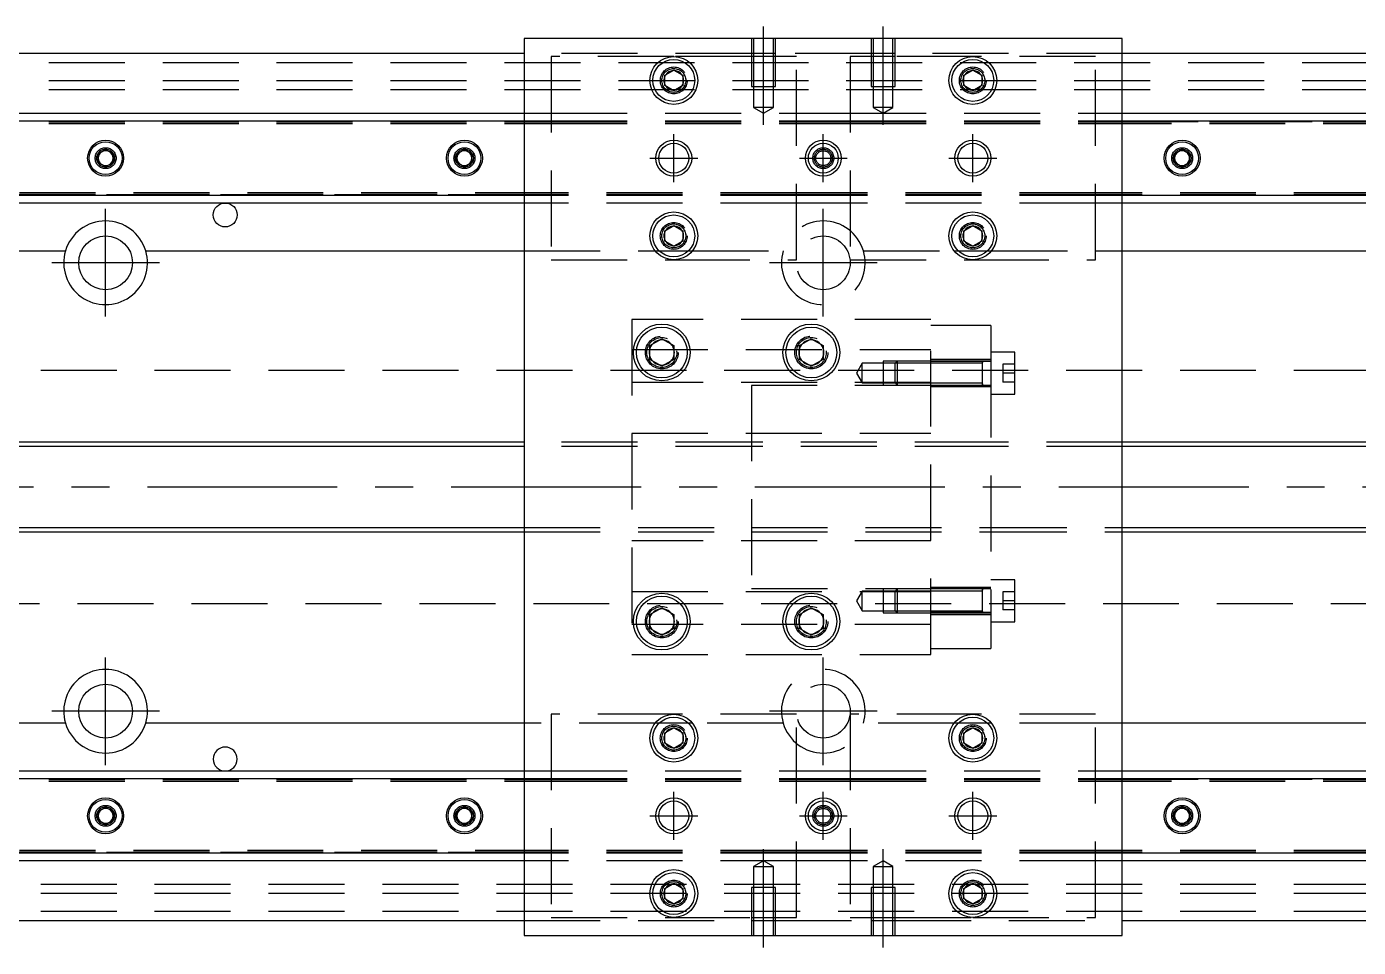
# Model space of a CAD drawing. Extents: x -11 to 842, y -250 to 77.
# Drawn here: x 186.8 to 409.5, y -77 to 77 of the extents above; entities that cross this region are included whole.
import ezdxf

# ---------------------------------------------------------------- set-up
doc = ezdxf.new("R2010")
doc.units = 0
doc.linetypes.add('CENTER', pattern=[50.8, 31.75, -6.35, 6.35, -6.35])
doc.linetypes.add('DASHED', pattern=[19.05, 12.7, -6.35])
doc.layers.get('0').update_dxf_attribs({"linetype": 'CONTINUOUS'})
doc.layers.add('CENTER', color=1, linetype='CENTER')

msp = doc.modelspace()

# ---------------------------------------------------------------- linework, layer by layer
at = {"color": 7, "linetype": 'CONTINUOUS'}
for p, q in [((370, 75), (270, 75)), ((270, 75), (270, -75)), ((370, -75), (370, 75)), ((270, 72.5), (0, 72.5)), ((640, 72.5), (370, 72.5)), ((293.5, 68.866026), (295, 69.73205)), ((295, 69.73205), (296.5, 68.866026)), ((343.5, 68.866026), (345, 69.73205)), ((345, 69.73205), (346.5, 68.866026)), ((293.5, 67.133974), (293.5, 68.866026)), ((295, 66.26795), (293.5, 67.133974)), ((296.5, 67.133974), (295, 66.26795)), ((296.5, 68.866026), (296.5, 67.133974)), ((343.5, 67.133974), (343.5, 68.866026)), ((345, 66.26795), (343.5, 67.133974)), ((346.5, 67.133974), (345, 66.26795)), ((346.5, 68.866026), (346.5, 67.133974)), ((0, 62.5), (270, 62.5)), ((370, 62.5), (640, 62.5)), ((0, 61.247728), (270, 61.247728)), ((370, 61.247728), (640, 61.247728)), ((198.75, 55.721688), (200, 56.443376)), ((198.75, 54.278312), (198.75, 55.721688)), ((200, 56.443376), (201.25, 55.721688)), ((201.25, 55.721688), (201.25, 54.278312)), ((258.75, 55.721688), (260, 56.443376)), ((258.75, 54.278312), (258.75, 55.721688)), ((260, 56.443376), (261.25, 55.721688)), ((261.25, 55.721688), (261.25, 54.278312)), ((378.75, 55.721688), (380, 56.443376)), ((378.75, 54.278312), (378.75, 55.721688)), ((380, 56.443376), (381.25, 55.721688)), ((381.25, 55.721688), (381.25, 54.278312)), ((200, 53.556624), (198.75, 54.278312)), ((201.25, 54.278312), (200, 53.556624)), ((260, 53.556624), (258.75, 54.278312)), ((261.25, 54.278312), (260, 53.556624)), ((380, 53.556624), (378.75, 54.278312)), ((381.25, 54.278312), (380, 53.556624)), ((270, 48.752272), (0, 48.752272)), ((270, 47.5), (0, 47.5)), ((640, 48.752272), (370, 48.752272)), ((640, 47.5), (370, 47.5)), ((293.5, 42.866026), (295, 43.73205)), ((293.5, 41.133974), (293.5, 42.866026)), ((295, 43.73205), (296.5, 42.866026)), ((296.5, 42.866026), (296.5, 41.133974)), ((343.5, 42.866026), (345, 43.73205)), ((343.5, 41.133974), (343.5, 42.866026)), ((345, 43.73205), (346.5, 42.866026)), ((346.5, 42.866026), (346.5, 41.133974)), ((295, 40.26795), (293.5, 41.133974)), ((296.5, 41.133974), (295, 40.26795)), ((345, 40.26795), (343.5, 41.133974)), ((346.5, 41.133974), (345, 40.26795)), ((86.708204, 39.5), (193.291796, 39.5)), ((206.708204, 39.5), (270, 39.5)), ((370, 39.5), (433.291796, 39.5)), ((291, 23.6547), (293, 24.809402)), ((293, 24.809402), (295, 23.6547)), ((316, 23.6547), (318, 24.809402)), ((318, 24.809402), (320, 23.6547)), ((291, 21.3453), (291, 23.6547)), ((295, 23.6547), (295, 21.3453)), ((316, 21.3453), (316, 23.6547)), ((320, 23.6547), (320, 21.3453)), ((293, 20.190598), (291, 21.3453)), ((295, 21.3453), (293, 20.190598)), ((318, 20.190598), (316, 21.3453)), ((320, 21.3453), (318, 20.190598)), ((338, 20.702558), (332, 20.702558)), ((332, 17.402558), (338, 17.402558)), ((270, 7.5), (40.5, 7.5)), ((590, 7.5), (370, 7.5)), ((40.5, -7.5), (270, -7.5)), ((370, -7.5), (590, -7.5)), ((338, -17.402558), (332, -17.402558)), ((291, -21.3453), (293, -20.190598)), ((291, -23.6547), (291, -21.3453)), ((293, -20.190598), (295, -21.3453)), ((295, -21.3453), (295, -23.6547)), ((316, -21.3453), (318, -20.190598)), ((316, -23.6547), (316, -21.3453)), ((318, -20.190598), (320, -21.3453)), ((320, -21.3453), (320, -23.6547)), ((332, -20.702558), (338, -20.702558)), ((293, -24.809402), (291, -23.6547)), ((295, -23.6547), (293, -24.809402)), ((318, -24.809402), (316, -23.6547)), ((320, -23.6547), (318, -24.809402)), ((193.291796, -39.5), (86.708204, -39.5)), ((270, -39.5), (206.708204, -39.5)), ((433.291796, -39.5), (370, -39.5)), ((293.5, -41.133974), (295, -40.26795)), ((293.5, -42.866026), (293.5, -41.133974)), ((295, -40.26795), (296.5, -41.133974)), ((296.5, -41.133974), (296.5, -42.866026)), ((343.5, -41.133974), (345, -40.26795)), ((343.5, -42.866026), (343.5, -41.133974)), ((345, -40.26795), (346.5, -41.133974)), ((346.5, -41.133974), (346.5, -42.866026)), ((295, -43.73205), (293.5, -42.866026)), ((296.5, -42.866026), (295, -43.73205)), ((345, -43.73205), (343.5, -42.866026)), ((346.5, -42.866026), (345, -43.73205)), ((0, -47.5), (270, -47.5)), ((0, -48.752272), (270, -48.752272)), ((370, -47.5), (640, -47.5)), ((370, -48.752272), (640, -48.752272)), ((198.75, -54.278312), (200, -53.556624)), ((198.75, -55.721688), (198.75, -54.278312)), ((200, -53.556624), (201.25, -54.278312)), ((201.25, -54.278312), (201.25, -55.721688)), ((258.75, -54.278312), (260, -53.556624)), ((258.75, -55.721688), (258.75, -54.278312)), ((260, -53.556624), (261.25, -54.278312)), ((261.25, -54.278312), (261.25, -55.721688)), ((378.75, -54.278312), (380, -53.556624)), ((378.75, -55.721688), (378.75, -54.278312)), ((380, -53.556624), (381.25, -54.278312)), ((381.25, -54.278312), (381.25, -55.721688)), ((200, -56.443376), (198.75, -55.721688)), ((201.25, -55.721688), (200, -56.443376)), ((260, -56.443376), (258.75, -55.721688)), ((261.25, -55.721688), (260, -56.443376)), ((380, -56.443376), (378.75, -55.721688)), ((381.25, -55.721688), (380, -56.443376)), ((270, -61.247728), (0, -61.247728)), ((640, -61.247728), (370, -61.247728)), ((270, -62.5), (0, -62.5)), ((640, -62.5), (370, -62.5)), ((293.5, -67.133974), (295, -66.26795)), ((295, -66.26795), (296.5, -67.133974)), ((343.5, -67.133974), (345, -66.26795)), ((345, -66.26795), (346.5, -67.133974)), ((293.5, -68.866026), (293.5, -67.133974)), ((295, -69.73205), (293.5, -68.866026)), ((296.5, -68.866026), (295, -69.73205)), ((296.5, -67.133974), (296.5, -68.866026)), ((343.5, -68.866026), (343.5, -67.133974)), ((345, -69.73205), (343.5, -68.866026)), ((346.5, -68.866026), (345, -69.73205)), ((346.5, -67.133974), (346.5, -68.866026)), ((0, -72.5), (270, -72.5)), ((370, -72.5), (640, -72.5)), ((270, -75), (370, -75))]:
    msp.add_line(p, q, dxfattribs=at)
at = {"color": 3, "linetype": 'DASHED'}
for p, q in [((308.000006, 75), (308.000006, 67)), ((308.35, 75), (308.35, 67)), ((311.65, 67), (311.65, 75)), ((311.999994, 67), (311.999994, 75)), ((328.000006, 75), (328.000006, 67)), ((328.35, 75), (328.35, 67)), ((331.65, 67), (331.65, 75)), ((331.999994, 67), (331.999994, 75)), ((308.000006, 72.5), (270, 72.5)), ((274.5, 72), (274.5, 38)), ((295, 72), (274.5, 72)), ((308.000006, 72), (295, 72)), ((311.999994, 72.5), (308.000006, 72.5)), ((311.999994, 72), (308.000006, 72)), ((328.000006, 72.5), (311.999994, 72.5)), ((315.5, 72), (311.999994, 72)), ((315.5, 38), (315.5, 72)), ((324.5, 72), (324.5, 38)), ((328.000006, 72), (324.5, 72)), ((331.999994, 72.5), (328.000006, 72.5)), ((331.999994, 72), (328.000006, 72)), ((370, 72.5), (331.999994, 72.5)), ((345, 72), (331.999994, 72)), ((365.5, 72), (345, 72)), ((365.5, 38), (365.5, 72)), ((0, 71), (640, 71)), ((0, 68), (640, 68)), ((296.973226, 68.326156), (297, 68)), ((308.000006, 67), (311.999994, 67)), ((308.35, 67), (308.35, 63.5)), ((311.65, 63.5), (311.65, 67)), ((328.000006, 67), (331.999994, 67)), ((328.35, 67), (328.35, 63.5)), ((331.65, 63.5), (331.65, 67)), ((346.973226, 68.326156), (347, 68)), ((0, 66.5), (640, 66.5)), ((270, 62.5), (274.5, 62.5)), ((274.5, 62.5), (315.5, 62.5)), ((311.65, 63.5), (308.35, 63.5)), ((308.35, 63.5), (310, 62.547372)), ((310, 62.547372), (311.65, 63.5)), ((315.5, 62.5), (324.5, 62.5)), ((324.5, 62.5), (365.5, 62.5)), ((331.65, 63.5), (328.35, 63.5)), ((328.35, 63.5), (330, 62.547372)), ((330, 62.547372), (331.65, 63.5)), ((365.5, 62.5), (370, 62.5)), ((0, 61.1147), (270, 61.1147)), ((0, 61.1), (274.5, 61.1)), ((0, 60.8), (274.5, 60.8)), ((270, 61.247728), (274.5, 61.247728)), ((270, 61.1147), (274.5, 61.1147)), ((274.5, 61.247728), (315.5, 61.247728)), ((274.5, 61.1147), (315.5, 61.1147)), ((274.5, 61.1), (315.5, 61.1)), ((274.5, 60.8), (315.5, 60.8)), ((315.5, 61.247728), (324.5, 61.247728)), ((315.5, 61.1147), (324.5, 61.1147)), ((315.5, 61.1), (324.5, 61.1)), ((315.5, 60.8), (324.5, 60.8)), ((324.5, 61.247728), (365.5, 61.247728)), ((324.5, 61.1147), (365.5, 61.1147)), ((324.5, 61.1), (365.5, 61.1)), ((324.5, 60.8), (365.5, 60.8)), ((365.5, 61.247728), (370, 61.247728)), ((365.5, 61.1147), (370, 61.1147)), ((365.5, 61.1), (640, 61.1)), ((365.5, 60.8), (640, 60.8)), ((370, 61.1147), (640, 61.1147)), ((198.5, 55), (198.52041, 55.24661)), ((258.5, 55), (258.52041, 55.24661)), ((381.477374, 55.25955), (381.5, 55)), ((274.5, 49.2), (0, 49.2)), ((315.5, 49.2), (274.5, 49.2)), ((324.5, 49.2), (315.5, 49.2)), ((365.5, 49.2), (324.5, 49.2)), ((640, 49.2), (365.5, 49.2)), ((274.5, 48.9), (0, 48.9)), ((270, 48.8853), (0, 48.8853)), ((274.5, 48.8853), (270, 48.8853)), ((274.5, 48.752272), (270, 48.752272)), ((274.5, 47.5), (270, 47.5)), ((315.5, 48.9), (274.5, 48.9)), ((315.5, 48.8853), (274.5, 48.8853)), ((315.5, 48.752272), (274.5, 48.752272)), ((315.5, 47.5), (274.5, 47.5)), ((324.5, 48.9), (315.5, 48.9)), ((324.5, 48.8853), (315.5, 48.8853)), ((324.5, 48.752272), (315.5, 48.752272)), ((324.5, 47.5), (315.5, 47.5)), ((365.5, 48.9), (324.5, 48.9)), ((365.5, 48.8853), (324.5, 48.8853)), ((365.5, 48.752272), (324.5, 48.752272)), ((365.5, 47.5), (324.5, 47.5)), ((640, 48.9), (365.5, 48.9)), ((370, 48.8853), (365.5, 48.8853)), ((370, 48.752272), (365.5, 48.752272)), ((370, 47.5), (365.5, 47.5)), ((640, 48.8853), (370, 48.8853)), ((296.973226, 42.326156), (297, 42)), ((343, 42), (343.030168, 42.346066)), ((270, 39.5), (291.877502, 39.5)), ((274.5, 38), (295, 38)), ((291.877502, 39.5), (292.55051, 39.5)), ((292.55051, 39.5), (297.44949, 39.5)), ((295, 38), (315.5, 38)), ((297.44949, 39.5), (298.122498, 39.5)), ((298.122498, 39.5), (313.291796, 39.5)), ((324.5, 38), (345, 38)), ((326.708204, 39.5), (341.877502, 39.5)), ((341.877502, 39.5), (342.55051, 39.5)), ((342.55051, 39.5), (347.44949, 39.5)), ((345, 38), (365.5, 38)), ((347.44949, 39.5), (348.122498, 39.5)), ((348.122498, 39.5), (365.5, 39.5)), ((365.5, 39.5), (370, 39.5)), ((288, 28), (288, -28)), ((338, 28), (288, 28)), ((338, -28), (338, 28)), ((348, 27), (338, 27)), ((348, 27), (348, 20.976176)), ((288, 23), (338, 23)), ((295.483582, 22.786038), (295.5, 22.5)), ((320.483582, 22.786038), (320.5, 22.5)), ((352, 22.552558), (348, 22.552558)), ((352, 15.552558), (352, 22.552558)), ((326.5, 20.702558), (325.547372, 19.052558)), ((326.5, 17.402558), (326.5, 20.702558)), ((330, 20.702558), (326.5, 20.702558)), ((330, 21.052554), (330, 17.052564)), ((332.35, 21.052554), (330, 21.052554)), ((332, 20.702558), (330, 20.702558)), ((332.35, 21.052558), (332, 20.702558)), ((332, 17.402558), (332, 20.702558)), ((338, 20.702558), (332, 20.702558)), ((332.35, 21.052558), (332.35, 17.052558)), ((338, 21.052554), (332.35, 21.052554)), ((348, 21.302558), (338, 21.302558)), ((346.605, 21.052558), (338, 21.052556)), ((348, 20.976176), (338, 20.976176)), ((346.6, 20.702558), (338, 20.702558)), ((348, 21.052558), (346.595, 21.052558)), ((346.6, 17.052554), (346.6, 21.052564)), ((346.6, 17.052554), (346.6, 21.052564)), ((346.6, 20.702558), (346.6, 21.052564)), ((346.6, 20.836098), (346.6, 21.052558)), ((346.6, 21.052558), (346.6, 20.835892)), ((346.6, 17.26902), (346.6, 20.836098)), ((346.6, 17.402558), (346.6, 20.702558)), ((348, 20.976176), (348, -20.976176)), ((350, 20.552558), (350, 19.052558)), ((352, 20.552558), (350, 20.552558)), ((640, 19.5), (61.969694, 19.5)), ((325.547372, 19.052558), (326.5, 17.402558)), ((352, 19.052558), (350, 19.052558)), ((350, 19.052558), (350, 17.552558)), ((338, 17.5), (288, 17.5)), ((308, 17), (308, -17)), ((338, 17), (308, 17)), ((326.5, 17.402558), (330, 17.402558)), ((330, 17.402558), (332, 17.402558)), ((330, 17.052564), (332.35, 17.052564)), ((332, 17.402558), (332.35, 17.052558)), ((332, 17.402558), (338, 17.402558)), ((332.35, 17.052564), (338, 17.052564)), ((338, 17.402558), (346.6, 17.402558)), ((338, 17.052562), (346.605, 17.052558)), ((338, 16.802558), (348, 16.802558)), ((346.595, 17.052558), (348, 17.052558)), ((346.6, 17.052554), (346.6, 17.402558)), ((346.6, 17.269268), (346.6, 17.052558)), ((346.6, 17.052558), (346.6, 17.26902)), ((352, 17.552558), (350, 17.552558)), ((348, 15.552558), (352, 15.552558)), ((288, 9), (338, 9)), ((308, 7.5), (270, 7.5)), ((308, 6.75), (270, 6.75)), ((348, 7.5), (308, 7.5)), ((348, 6.75), (308, 6.75)), ((370, 7.5), (348, 7.5)), ((370, 6.75), (348, 6.75)), ((270, -6.75), (308, -6.75)), ((270, -7.5), (308, -7.5)), ((308, -6.75), (348, -6.75)), ((308, -7.5), (348, -7.5)), ((348, -6.75), (370, -6.75)), ((348, -7.5), (370, -7.5)), ((338, -9), (288, -9)), ((352, -15.552558), (348, -15.552558)), ((352, -22.552558), (352, -15.552558)), ((288, -17.5), (338, -17.5)), ((308, -17), (338, -17)), ((326.5, -17.402558), (325.547372, -19.052558)), ((326.5, -20.702558), (326.5, -17.402558)), ((330, -17.402558), (326.5, -17.402558)), ((330, -17.052564), (330, -21.052554)), ((332.35, -17.052564), (330, -17.052564)), ((332, -17.402558), (330, -17.402558)), ((332.35, -17.052558), (332, -17.402558)), ((332, -20.702558), (332, -17.402558)), ((338, -17.402558), (332, -17.402558)), ((332.35, -17.052558), (332.35, -21.052558)), ((338, -17.052564), (332.35, -17.052564)), ((348, -16.802558), (338, -16.802558)), ((346.605, -17.052558), (338, -17.052562)), ((346.6, -17.402558), (338, -17.402558)), ((348, -17.052558), (346.595, -17.052558)), ((346.6, -21.052564), (346.6, -17.052554)), ((346.6, -17.402558), (346.6, -17.052554)), ((346.6, -17.26902), (346.6, -17.052558)), ((346.6, -17.052558), (346.6, -17.269226)), ((346.6, -20.836098), (346.6, -17.26902)), ((346.6, -20.702558), (346.6, -17.402558)), ((350, -17.552558), (350, -19.052558)), ((352, -17.552558), (350, -17.552558)), ((61.969694, -19.5), (640, -19.5)), ((325.547372, -19.052558), (326.5, -20.702558)), ((352, -19.052558), (350, -19.052558)), ((350, -19.052558), (350, -20.552558)), ((295.483582, -22.213962), (295.5, -22.5)), ((320.483582, -22.213962), (320.5, -22.5)), ((326.5, -20.702558), (330, -20.702558)), ((330, -20.702558), (332, -20.702558)), ((330, -21.052554), (332.35, -21.052554)), ((332, -20.702558), (332.35, -21.052558)), ((332, -20.702558), (338, -20.702558)), ((332.35, -21.052554), (338, -21.052554)), ((338, -20.702558), (346.6, -20.702558)), ((348, -20.976176), (338, -20.976176)), ((348, -20.976176), (338, -20.976176)), ((338, -21.052556), (346.605, -21.052558)), ((338, -21.302558), (348, -21.302558)), ((346.595, -21.052558), (348, -21.052558)), ((346.6, -21.052564), (346.6, -20.702558)), ((346.6, -20.83585), (346.6, -21.052558)), ((346.6, -21.052558), (346.6, -20.836098)), ((348, -20.976176), (348, -27)), ((352, -20.552558), (350, -20.552558)), ((338, -23), (288, -23)), ((348, -22.552558), (352, -22.552558)), ((288, -28), (338, -28)), ((338, -27), (348, -27)), ((291.877502, -39.5), (270, -39.5)), ((274.5, -38), (274.5, -72)), ((295, -38), (274.5, -38)), ((292.55051, -39.5), (291.877502, -39.5)), ((297.44949, -39.5), (292.55051, -39.5)), ((315.5, -38), (295, -38)), ((298.122498, -39.5), (297.44949, -39.5)), ((313.291796, -39.5), (298.122498, -39.5)), ((315.5, -72), (315.5, -38)), ((345, -38), (324.5, -38)), ((324.5, -38), (324.5, -72)), ((341.877502, -39.5), (326.708204, -39.5)), ((342.55051, -39.5), (341.877502, -39.5)), ((347.44949, -39.5), (342.55051, -39.5)), ((365.5, -38), (345, -38)), ((348.122498, -39.5), (347.44949, -39.5)), ((365.5, -39.5), (348.122498, -39.5)), ((365.5, -72), (365.5, -38)), ((370, -39.5), (365.5, -39.5)), ((296.973226, -41.673844), (297, -42)), ((346.973226, -41.673844), (347, -42)), ((0, -48.8853), (270, -48.8853)), ((0, -48.9), (274.5, -48.9)), ((270, -47.5), (274.5, -47.5)), ((270, -48.752272), (274.5, -48.752272)), ((270, -48.8853), (274.5, -48.8853)), ((274.5, -47.5), (315.5, -47.5)), ((274.5, -48.752272), (315.5, -48.752272)), ((274.5, -48.8853), (315.5, -48.8853)), ((274.5, -48.9), (315.5, -48.9)), ((315.5, -47.5), (324.5, -47.5)), ((315.5, -48.752272), (324.5, -48.752272)), ((315.5, -48.8853), (324.5, -48.8853)), ((315.5, -48.9), (324.5, -48.9)), ((324.5, -47.5), (365.5, -47.5)), ((324.5, -48.752272), (365.5, -48.752272)), ((324.5, -48.8853), (365.5, -48.8853)), ((324.5, -48.9), (365.5, -48.9)), ((365.5, -47.5), (370, -47.5)), ((365.5, -48.752272), (370, -48.752272)), ((365.5, -48.8853), (370, -48.8853)), ((365.5, -48.9), (640, -48.9)), ((370, -48.8853), (640, -48.8853)), ((0, -49.2), (274.5, -49.2)), ((274.5, -49.2), (315.5, -49.2)), ((315.5, -49.2), (324.5, -49.2)), ((324.5, -49.2), (365.5, -49.2)), ((365.5, -49.2), (640, -49.2)), ((198.5, -55), (198.52041, -54.75339)), ((258.5, -55), (258.52041, -54.75339)), ((381.477374, -54.74045), (381.5, -55)), ((274.5, -60.8), (0, -60.8)), ((274.5, -61.1), (0, -61.1)), ((270, -61.1147), (0, -61.1147)), ((274.5, -61.1147), (270, -61.1147)), ((274.5, -61.247728), (270, -61.247728)), ((315.5, -60.8), (274.5, -60.8)), ((315.5, -61.1), (274.5, -61.1)), ((315.5, -61.1147), (274.5, -61.1147)), ((315.5, -61.247728), (274.5, -61.247728)), ((324.5, -60.8), (315.5, -60.8)), ((324.5, -61.1), (315.5, -61.1)), ((324.5, -61.1147), (315.5, -61.1147)), ((324.5, -61.247728), (315.5, -61.247728)), ((365.5, -60.8), (324.5, -60.8)), ((365.5, -61.1), (324.5, -61.1)), ((365.5, -61.1147), (324.5, -61.1147)), ((365.5, -61.247728), (324.5, -61.247728)), ((640, -60.8), (365.5, -60.8)), ((640, -61.1), (365.5, -61.1)), ((370, -61.1147), (365.5, -61.1147)), ((370, -61.247728), (365.5, -61.247728)), ((640, -61.1147), (370, -61.1147)), ((274.5, -62.5), (270, -62.5)), ((315.5, -62.5), (274.5, -62.5)), ((310, -62.547372), (308.35, -63.5)), ((308.35, -63.5), (310, -63.5)), ((308.35, -63.5), (308.35, -67)), ((311.65, -63.5), (310, -62.547372)), ((310, -63.5), (311.65, -63.5)), ((311.65, -67), (311.65, -63.5)), ((324.5, -62.5), (315.5, -62.5)), ((365.5, -62.5), (324.5, -62.5)), ((330, -62.547372), (328.35, -63.5)), ((328.35, -63.5), (330, -63.5)), ((328.35, -63.5), (328.35, -67)), ((331.65, -63.5), (330, -62.547372)), ((330, -63.5), (331.65, -63.5)), ((331.65, -67), (331.65, -63.5)), ((370, -62.5), (365.5, -62.5)), ((640, -66.5), (0, -66.5)), ((640, -68), (0, -68)), ((296.973226, -67.673844), (297, -68)), ((311.999994, -67), (308.000006, -67)), ((308.000006, -67), (308.000006, -75)), ((308.35, -67), (308.35, -75)), ((311.65, -75), (311.65, -67)), ((311.999994, -75), (311.999994, -67)), ((331.999994, -67), (328.000006, -67)), ((328.000006, -67), (328.000006, -75)), ((328.35, -67), (328.35, -75)), ((331.65, -75), (331.65, -67)), ((331.999994, -75), (331.999994, -67)), ((346.973226, -67.673844), (347, -68)), ((640, -71), (0, -71)), ((270, -72.5), (308.000006, -72.5)), ((274.5, -72), (295, -72)), ((295, -72), (308.000006, -72)), ((308.000006, -72), (311.999994, -72)), ((308.000006, -72.5), (311.999994, -72.5)), ((311.999994, -72), (315.5, -72)), ((311.999994, -72.5), (328.000006, -72.5)), ((324.5, -72), (328.000006, -72)), ((328.000006, -72), (331.999994, -72)), ((328.000006, -72.5), (331.999994, -72.5)), ((331.999994, -72), (345, -72)), ((331.999994, -72.5), (370, -72.5)), ((345, -72), (365.5, -72))]:
    msp.add_line(p, q, dxfattribs=at)
at = {"color": 3, "linetype": 'CONTINUOUS'}
for p, q in [((270, 6.75), (40.5, 6.75)), ((590, 6.75), (370, 6.75)), ((40.5, -6.75), (270, -6.75)), ((370, -6.75), (590, -6.75))]:
    msp.add_line(p, q, dxfattribs=at)
at = {"color": 7, "linetype": 'CONTINUOUS'}
for centre, radius in [((295, 68), 4), ((295, 68), 3.5), ((345, 68), 4), ((345, 68), 3.5), ((200, 55), 3), ((260, 55), 3), ((320, 55), 3), ((380, 55), 3), ((200, 55), 2.75), ((260, 55), 2.75), ((295, 55), 2.5), ((320, 55), 2.5), ((345, 55), 2.5), ((380, 55), 2.75), ((220, 45.5), 2), ((295, 42), 4), ((295, 42), 3.5), ((345, 42), 4), ((345, 42), 3.5), ((200, 37.5), 4.5), ((293, 22.5), 4.75), ((293, 22.5), 4.25), ((318, 22.5), 4.75), ((318, 22.5), 4.25), ((293, -22.5), 4.75), ((318, -22.5), 4.75), ((293, -22.5), 4.25), ((318, -22.5), 4.25), ((200, -37.5), 4.5), ((295, -42), 4), ((295, -42), 3.5), ((345, -42), 4), ((345, -42), 3.5), ((200, -55), 3), ((200, -55), 2.75), ((260, -55), 3), ((260, -55), 2.75), ((295, -55), 2.5), ((320, -55), 3), ((320, -55), 2.5), ((345, -55), 2.5), ((380, -55), 3), ((380, -55), 2.75), ((295, -68), 4), ((295, -68), 3.5), ((345, -68), 4), ((345, -68), 3.5)]:
    msp.add_circle(centre, radius, dxfattribs=at)
at = {"color": 3, "linetype": 'DASHED'}
for centre, radius in [((295, 68), 2.25), ((295, 68), 2), ((345, 68), 2.25), ((345, 68), 2), ((200, 55), 1.75), ((200, 55), 1.5), ((260, 55), 1.75), ((260, 55), 1.5), ((320, 55), 1.75), ((320, 55), 1.5), ((320, 55), 1.25), ((380, 55), 1.75), ((380, 55), 1.5), ((295, 42), 2.25), ((295, 42), 2), ((345, 42), 2.25), ((345, 42), 2), ((320, 37.5), 4.5), ((293, 22.5), 2.75), ((293, 22.5), 2.5), ((318, 22.5), 2.75), ((318, 22.5), 2.5), ((293, -22.5), 2.75), ((293, -22.5), 2.5), ((318, -22.5), 2.75), ((318, -22.5), 2.5), ((320, -37.5), 4.5), ((295, -42), 2.25), ((295, -42), 2), ((345, -42), 2.25), ((345, -42), 2), ((200, -55), 1.75), ((260, -55), 1.75), ((320, -55), 1.75), ((380, -55), 1.75), ((200, -55), 1.5), ((260, -55), 1.5), ((320, -55), 1.5), ((320, -55), 1.25), ((380, -55), 1.5), ((295, -68), 2.25), ((295, -68), 2), ((345, -68), 2.25), ((345, -68), 2)]:
    msp.add_circle(centre, radius, dxfattribs=at)
at = {"color": 3, "linetype": 'CONTINUOUS'}
for centre in [(295, 55), (345, 55), (295, -55), (345, -55)]:
    msp.add_circle(centre, 3, dxfattribs=at)
at = {"color": 7, "linetype": 'CONTINUOUS'}
for centre, radius, start, end in [((295, 68), 1.65, 95.380023, 144.619977), ((295, 68), 1.65, 84.619977, 95.380023), ((295, 68), 1.65, 35.380023, 84.619977), ((345, 68), 1.65, 95.380023, 144.619977), ((345, 68), 1.65, 84.619977, 95.380023), ((345, 68), 1.65, 35.380023, 84.619977), ((295, 68), 1.65, 155.380023, 180), ((295, 68), 1.65, 180, 204.619977), ((295, 68), 1.65, 144.619977, 155.380023), ((295, 68), 1.65, 204.619977, 215.380023), ((295, 68), 1.65, 215.380023, 264.619977), ((295, 68), 1.65, 275.380023, 324.619977), ((295, 68), 1.65, 24.619977, 35.380023), ((295, 68), 1.65, 324.619977, 335.380023), ((295, 68), 1.65, 335.380023, 24.619977), ((345, 68), 1.65, 155.380023, 180), ((345, 68), 1.65, 180, 204.619977), ((345, 68), 1.65, 144.619977, 155.380023), ((345, 68), 1.65, 204.619977, 215.380023), ((345, 68), 1.65, 215.380023, 264.619977), ((345, 68), 1.65, 275.380023, 324.619977), ((345, 68), 1.65, 24.619977, 35.380023), ((345, 68), 1.65, 324.619977, 335.380023), ((345, 68), 1.65, 335.380023, 24.619977), ((295, 68), 1.65, 264.619977, 275.380023), ((345, 68), 1.65, 264.619977, 275.380023), ((200, 55), 1.25, 120, 180), ((200, 55), 1.25, 60, 120), ((200, 55), 1.25, 0, 60), ((260, 55), 1.25, 120, 180), ((260, 55), 1.25, 60, 120), ((260, 55), 1.25, 0, 60), ((380, 55), 1.25, 120, 180), ((380, 55), 1.25, 60, 120), ((380, 55), 1.25, 0, 60), ((200, 55), 1.25, 180, 240), ((200, 55), 1.25, 240, 300), ((200, 55), 1.25, 300, 0), ((260, 55), 1.25, 180, 240), ((260, 55), 1.25, 240, 300), ((260, 55), 1.25, 300, 0), ((380, 55), 1.25, 180, 240), ((380, 55), 1.25, 240, 300), ((380, 55), 1.25, 300, 0), ((200, 37.5), 7, 16.60155, 163.39845), ((295, 42), 1.65, 155.380023, 180), ((295, 42), 1.65, 144.619977, 155.380023), ((295, 42), 1.65, 95.380023, 144.619977), ((295, 42), 1.65, 84.619977, 95.380023), ((295, 42), 1.65, 35.380023, 84.619977), ((295, 42), 1.65, 24.619977, 35.380023), ((295, 42), 1.65, 335.380023, 24.619977), ((345, 42), 1.65, 155.380023, 180), ((345, 42), 1.65, 144.619977, 155.380023), ((345, 42), 1.65, 95.380023, 144.619977), ((345, 42), 1.65, 84.619977, 95.380023), ((345, 42), 1.65, 35.380023, 84.619977), ((345, 42), 1.65, 24.619977, 35.380023), ((345, 42), 1.65, 335.380023, 24.619977), ((295, 42), 1.65, 180, 204.619977), ((295, 42), 1.65, 204.619977, 215.380023), ((295, 42), 1.65, 215.380023, 264.619977), ((295, 42), 1.65, 264.619977, 275.380023), ((295, 42), 1.65, 275.380023, 324.619977), ((295, 42), 1.65, 324.619977, 335.380023), ((345, 42), 1.65, 180, 204.619977), ((345, 42), 1.65, 204.619977, 215.380023), ((345, 42), 1.65, 215.380023, 264.619977), ((345, 42), 1.65, 264.619977, 275.380023), ((345, 42), 1.65, 275.380023, 324.619977), ((345, 42), 1.65, 324.619977, 335.380023), ((200, 37.5), 7, 163.39845, 16.60155), ((293, 22.5), 2.1, 102.24721, 137.75279), ((293, 22.5), 2.1, 77.75279, 102.24721), ((293, 22.5), 2.1, 42.24721, 77.75279), ((318, 22.5), 2.1, 102.24721, 137.75279), ((318, 22.5), 2.1, 77.75279, 102.24721), ((318, 22.5), 2.1, 42.24721, 77.75279), ((293, 22.5), 2.1, 162.24721, 180), ((293, 22.5), 2.1, 180, 197.75279), ((293, 22.5), 2.1, 137.75279, 162.24721), ((293, 22.5), 2.1, 17.75279, 42.24721), ((293, 22.5), 2.1, 342.24721, 17.75279), ((318, 22.5), 2.1, 162.24721, 180), ((318, 22.5), 2.1, 180, 197.75279), ((318, 22.5), 2.1, 137.75279, 162.24721), ((318, 22.5), 2.1, 17.75279, 42.24721), ((318, 22.5), 2.1, 342.24721, 17.75279), ((293, 22.5), 2.1, 197.75279, 222.24721), ((293, 22.5), 2.1, 222.24721, 257.75279), ((293, 22.5), 2.1, 257.75279, 282.24721), ((293, 22.5), 2.1, 282.24721, 317.75279), ((293, 22.5), 2.1, 317.75279, 342.24721), ((318, 22.5), 2.1, 197.75279, 222.24721), ((318, 22.5), 2.1, 222.24721, 257.75279), ((318, 22.5), 2.1, 257.75279, 282.24721), ((318, 22.5), 2.1, 282.24721, 317.75279), ((318, 22.5), 2.1, 317.75279, 342.24721), ((293, -22.5), 2.1, 162.24721, 180), ((293, -22.5), 2.1, 137.75279, 162.24721), ((293, -22.5), 2.1, 102.24721, 137.75279), ((293, -22.5), 2.1, 77.75279, 102.24721), ((293, -22.5), 2.1, 42.24721, 77.75279), ((293, -22.5), 2.1, 17.75279, 42.24721), ((293, -22.5), 2.1, 342.24721, 17.75279), ((318, -22.5), 2.1, 162.24721, 180), ((318, -22.5), 2.1, 137.75279, 162.24721), ((318, -22.5), 2.1, 102.24721, 137.75279), ((318, -22.5), 2.1, 77.75279, 102.24721), ((318, -22.5), 2.1, 42.24721, 77.75279), ((318, -22.5), 2.1, 17.75279, 42.24721), ((318, -22.5), 2.1, 342.24721, 17.75279), ((293, -22.5), 2.1, 180, 197.75279), ((293, -22.5), 2.1, 197.75279, 222.24721), ((293, -22.5), 2.1, 222.24721, 257.75279), ((293, -22.5), 2.1, 282.24721, 317.75279), ((293, -22.5), 2.1, 317.75279, 342.24721), ((318, -22.5), 2.1, 180, 197.75279), ((318, -22.5), 2.1, 197.75279, 222.24721), ((318, -22.5), 2.1, 222.24721, 257.75279), ((318, -22.5), 2.1, 282.24721, 317.75279), ((318, -22.5), 2.1, 317.75279, 342.24721), ((293, -22.5), 2.1, 257.75279, 282.24721), ((318, -22.5), 2.1, 257.75279, 282.24721), ((200, -37.5), 7, 343.39845, 196.60155), ((200, -37.5), 7, 196.60155, 343.39845), ((295, -42), 1.65, 155.380023, 180), ((295, -42), 1.65, 180, 204.619977), ((295, -42), 1.65, 144.619977, 155.380023), ((295, -42), 1.65, 95.380023, 144.619977), ((295, -42), 1.65, 84.619977, 95.380023), ((295, -42), 1.65, 35.380023, 84.619977), ((295, -42), 1.65, 24.619977, 35.380023), ((295, -42), 1.65, 335.380023, 24.619977), ((345, -42), 1.65, 155.380023, 180), ((345, -42), 1.65, 180, 204.619977), ((345, -42), 1.65, 144.619977, 155.380023), ((345, -42), 1.65, 95.380023, 144.619977), ((345, -42), 1.65, 84.619977, 95.380023), ((345, -42), 1.65, 35.380023, 84.619977), ((345, -42), 1.65, 24.619977, 35.380023), ((345, -42), 1.65, 335.380023, 24.619977), ((220, -45.5), 2, 90, 270), ((220, -45.5), 2, 270, 90), ((295, -42), 1.65, 204.619977, 215.380023), ((295, -42), 1.65, 215.380023, 264.619977), ((295, -42), 1.65, 264.619977, 275.380023), ((295, -42), 1.65, 275.380023, 324.619977), ((295, -42), 1.65, 324.619977, 335.380023), ((345, -42), 1.65, 204.619977, 215.380023), ((345, -42), 1.65, 215.380023, 264.619977), ((345, -42), 1.65, 264.619977, 275.380023), ((345, -42), 1.65, 275.380023, 324.619977), ((345, -42), 1.65, 324.619977, 335.380023), ((200, -55), 1.25, 120, 180), ((200, -55), 1.25, 180, 240), ((200, -55), 1.25, 60, 120), ((200, -55), 1.25, 0, 60), ((200, -55), 1.25, 300, 0), ((260, -55), 1.25, 120, 180), ((260, -55), 1.25, 180, 240), ((260, -55), 1.25, 60, 120), ((260, -55), 1.25, 0, 60), ((260, -55), 1.25, 300, 0), ((380, -55), 1.25, 120, 180), ((380, -55), 1.25, 180, 240), ((380, -55), 1.25, 60, 120), ((380, -55), 1.25, 0, 60), ((380, -55), 1.25, 300, 0), ((200, -55), 1.25, 240, 300), ((260, -55), 1.25, 240, 300), ((380, -55), 1.25, 240, 300), ((295, -68), 1.65, 95.380023, 144.619977), ((295, -68), 1.65, 84.619977, 95.380023), ((295, -68), 1.65, 35.380023, 84.619977), ((345, -68), 1.65, 95.380023, 144.619977), ((345, -68), 1.65, 84.619977, 95.380023), ((345, -68), 1.65, 35.380023, 84.619977), ((295, -68), 1.65, 155.380023, 180), ((295, -68), 1.65, 180, 204.619977), ((295, -68), 1.65, 144.619977, 155.380023), ((295, -68), 1.65, 204.619977, 215.380023), ((295, -68), 1.65, 215.380023, 264.619977), ((295, -68), 1.65, 275.380023, 324.619977), ((295, -68), 1.65, 24.619977, 35.380023), ((295, -68), 1.65, 324.619977, 335.380023), ((295, -68), 1.65, 335.380023, 24.619977), ((345, -68), 1.65, 155.380023, 180), ((345, -68), 1.65, 180, 204.619977), ((345, -68), 1.65, 144.619977, 155.380023), ((345, -68), 1.65, 204.619977, 215.380023), ((345, -68), 1.65, 215.380023, 264.619977), ((345, -68), 1.65, 275.380023, 324.619977), ((345, -68), 1.65, 24.619977, 35.380023), ((345, -68), 1.65, 324.619977, 335.380023), ((345, -68), 1.65, 335.380023, 24.619977), ((295, -68), 1.65, 264.619977, 275.380023), ((345, -68), 1.65, 264.619977, 275.380023)]:
    msp.add_arc(centre, radius, start, end, dxfattribs=at)
at = {"color": 3, "linetype": 'DASHED'}
for centre, start, end in [((320, 37.5), 16.60155, 163.39845), ((320, 37.5), 163.39845, 16.60155), ((320, -37.5), 343.39845, 196.60155), ((320, -37.5), 196.60155, 343.39845)]:
    msp.add_arc(centre, 7, start, end, dxfattribs=at)
at = {"layer": 'CENTER', "color": 1, "linetype": 'CENTER'}
for p, q in [((310, 60.547372), (310, 77)), ((330, 60.547372), (330, 77)), ((295, 51), (295, 59)), ((320, 51), (320, 59)), ((345, 51), (345, 59)), ((291, 55), (299, 55)), ((316, 55), (324, 55)), ((341, 55), (349, 55)), ((200, 28.5), (200, 46.5)), ((320, 28.5), (320, 46.5)), ((209, 37.5), (191, 37.5)), ((329, 37.5), (311, 37.5)), ((695.928927, 0), (-10.939157, 0)), ((200, -46.5), (200, -28.5)), ((320, -46.5), (320, -28.5)), ((209, -37.5), (191, -37.5)), ((329, -37.5), (311, -37.5)), ((295, -59), (295, -51)), ((320, -59), (320, -51)), ((345, -59), (345, -51)), ((291, -55), (299, -55)), ((316, -55), (324, -55)), ((341, -55), (349, -55)), ((310, -77), (310, -60.547372)), ((330, -77), (330, -60.547372))]:
    msp.add_line(p, q, dxfattribs=at)

doc.saveas('drawing.dxf')
